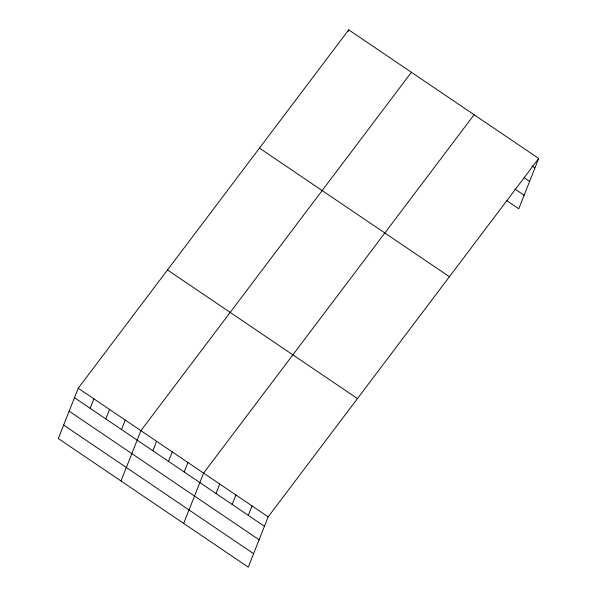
<?xml version="1.0" encoding="UTF-8"?>
<svg xmlns="http://www.w3.org/2000/svg" width="597" height="597" viewBox="0 0 597 597"><rect width="100%" height="100%" fill="white"/><g stroke="black" fill="none" stroke-linecap="round" stroke-linejoin="round"><path stroke-width="0.9" d="M78.229 388.237L58.312 438.549L248.27 567.15L268.187 516.838L538.688 158.451L348.73 29.85L78.229 388.237L268.187 516.838M90.154 408.303L93.901 398.848M105.826 418.915L109.572 409.452M121.497 429.527L125.243 420.064M120.997 480.988L140.914 430.676L411.415 72.289M152.839 450.742L156.586 441.287M168.511 461.354L172.257 451.892M348.051 31.566L348.73 29.85M184.182 471.966L187.928 462.503M183.682 523.427L203.599 473.115L474.108 114.728M216.002 493.51L219.748 484.048M232.151 504.435L235.897 494.98M248.292 515.368L252.038 505.913M538.688 158.451L518.771 208.763L506.472 200.435M531.867 165.832L534.942 167.914M524.226 177.749L529.606 181.398M514.883 189.04L524.106 195.286M259.464 148.116L449.422 276.724M167.496 269.971L357.454 398.572M74.483 397.699L264.441 526.3M69.148 411.176L259.105 539.778M63.648 425.064L253.606 553.673"/></g></svg>
